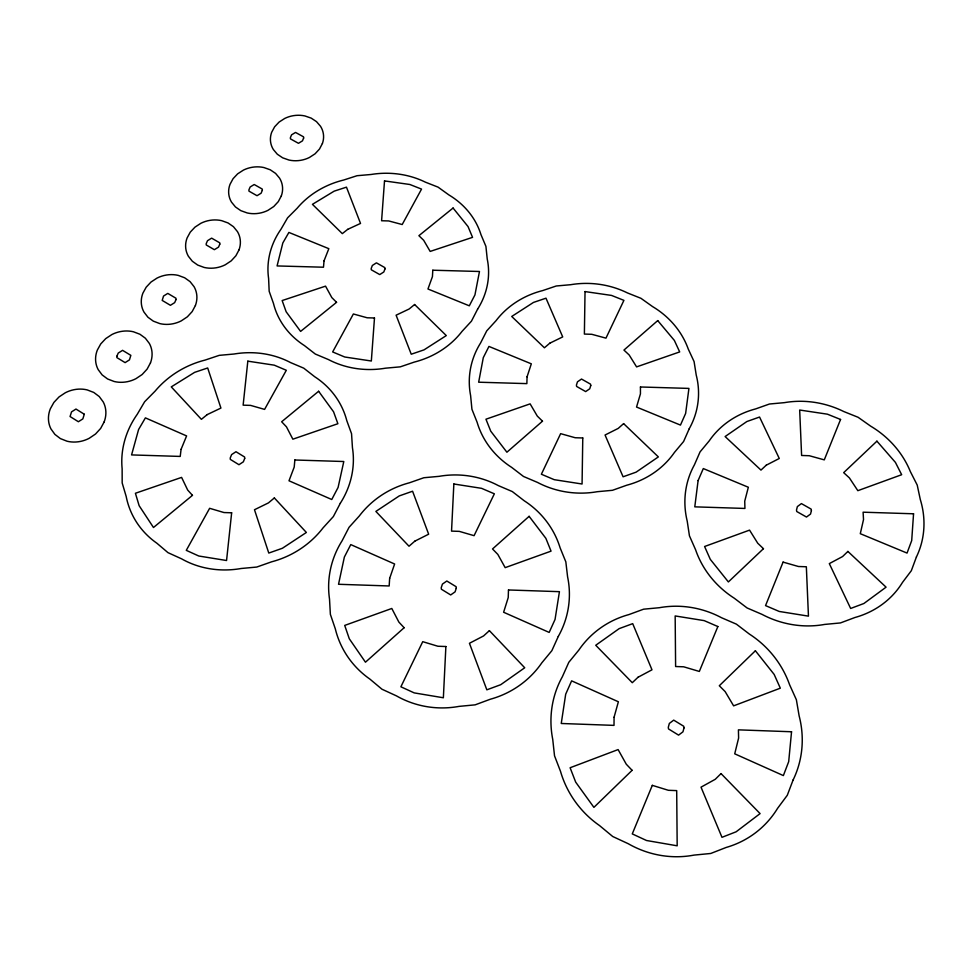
<?xml version="1.0" encoding="UTF-8"?>
<svg xmlns="http://www.w3.org/2000/svg" width="972" height="972" viewBox="0 0 972 972"><rect width="100%" height="100%" fill="white"/><g stroke="black" fill="none" stroke-linecap="round" stroke-linejoin="round"><path stroke-width="1.46" d="M640.439 386.978L640.439 393.842L636.538 407.049L680.461 425.092L685.637 413.428L688.929 388.411L640.439 386.978M116.847 356.238L116.834 357.575L125.109 362.617L129.446 359.883L130.843 355.363L122.581 350.345L118.244 353.067L116.847 356.238M614.073 717.251L614.012 725.379L561.245 723.484L565.692 694.215L571.621 680.85L618.374 701.772L614.073 717.251M84.297 414.242L82.827 418.908L78.38 421.727L70.057 416.526L71.539 411.873L75.974 409.054L84.297 414.242M582.775 437.971L582.07 484.007L554.234 479.682L541.38 474.239L560.637 433.658L575.193 437.74L582.775 437.971M585.035 291.576L584.379 334.076L591.754 334.295L605.969 338.147L623.915 300.36L611.546 295.427L585.035 291.576M527.067 376.808L526.86 383.624L478.661 382.203L483.291 357.647L488.952 346.433L531.32 363.832L527.067 376.808M508.478 589.968L508.222 597.586L503.618 612.251L549.168 632.42L555.048 619.456L559.435 591.669L508.478 589.968M445.881 646.526L443.366 697.774L414.206 692.89L400.889 686.791L422.735 641.678L437.91 646.246L445.881 646.526M453.851 483.995L451.543 531.113L459.282 531.368L474.081 535.669L494.359 493.812L481.553 488.333L453.851 483.995M432.807 270.216L432.431 276.631L427.959 289L469.306 305.815L474.944 294.905L479.475 271.492L432.807 270.216M389.651 578.401L389.165 585.97L338.535 584.281L344.367 557.041L350.771 544.599L394.62 564.003L389.651 578.401M913.558 513.787L911.7 540.59L907.046 553.08L860.293 533.689L863.525 519.546L863.1 512.195L913.558 513.787M374.487 317.99L371.34 361.013L344.744 357.003L332.655 351.937L353.371 313.98L367.185 317.783L374.487 317.99M384.511 180.914L381.595 220.753L388.691 220.936L402.201 224.532L421.544 189.103L409.88 184.498L384.511 180.914M324.041 260.836L323.482 267.215L277.081 265.939L282.828 242.951L288.891 232.43L328.828 248.674L324.041 260.836M294.856 459.999L294.2 467.107L289 480.788L331.756 499.511L338.098 487.434L343.796 461.518L294.856 459.999M791.548 731.758L788.693 761.647L783.371 775.583L734.723 753.822L738.611 738.052L738.416 729.851L791.548 731.758M811.401 510.579L810.539 514.054L806.481 517.043L796.748 511.515L796.493 510.045L797.368 506.582L801.414 503.605L811.134 509.109L811.401 510.579M231.652 512.791L226.561 560.516L198.774 556.008L186.284 550.346L209.636 508.307L223.997 512.548L231.652 512.791M247.824 361.159L243.134 405.166L250.569 405.385L264.591 409.394L286.315 370.283L274.274 365.168L247.824 361.159M181.071 449.368L180.221 456.427L131.572 454.92L138.595 429.49L145.399 417.875L186.6 435.93L181.071 449.368M698.103 480.569L694.786 506.849L744.929 508.441L744.734 501.139L748.343 487.251L703.303 468.565L698.103 480.569M683.984 727.931L682.964 731.807L678.578 735.124L668.517 728.939L668.299 727.299L669.344 723.435L673.718 720.131L683.766 726.291L683.984 727.931M590.757 385.544L589.737 388.788L585.666 391.582L576.603 386.431L576.432 385.058L577.465 381.826L581.523 379.044L590.575 384.171L590.757 385.544M456.269 588.242L455.078 591.851L450.692 594.949L441.361 589.202L441.227 587.683L442.442 584.087L446.828 581.013L456.147 586.724L456.269 588.242M384.973 268.928L383.818 271.966L379.748 274.59L371.28 269.779L371.195 268.491L372.361 265.465L376.431 262.853L384.888 267.64L384.973 268.928M244.689 458.468L243.352 461.822L238.966 464.713L230.291 459.379L230.243 457.958L231.603 454.604L235.977 451.725L244.652 457.047L244.689 458.468M303.629 138.048L302.45 140.867L298.465 143.309L290.434 138.862L290.385 137.672L291.564 134.853L295.537 132.435L303.568 136.858L303.629 138.048M262.331 190.305L261.103 193.209L257.033 195.712L248.954 191.132L248.905 189.905L250.144 187.013L254.202 184.51L262.282 189.078L262.331 190.305M219.806 244.118L218.53 247.107L214.375 249.695L206.222 244.956L206.198 243.705L207.486 240.716L211.629 238.14L219.781 242.854L219.806 244.118M176.005 299.558L174.656 302.644L170.416 305.305L162.203 300.421L163.539 296.047L167.779 293.398L175.981 298.258L176.005 299.558M916.414 556.968L911.335 570.698L902.49 582.422A91.915 83.495 27.6 0 1 854.959 617.499L840.464 622.931L824.669 624.425A91.805 83.859 27.1 0 1 762.012 614.365L747.116 607.974L734.261 598.205A91.246 83.568 25.5 0 1 695.6 549.775L689.44 535.839L687.216 521.138A90.578 82.79 23.8 0 1 694.397 464.871L700.059 451.895L709.159 440.96A90.189 81.988 23.1 0 1 755.681 408.896L769.472 404.012L784.392 402.651A90.287 81.648 23.8 0 1 843.757 411.533L858.094 417.28L870.681 426.161A90.821 81.952 25.2 0 1 910.339 471.554L917.216 485.064L920.302 499.523A91.502 82.705 26.8 0 1 916.414 556.968M793.116 779.945L787.296 795.266L777.576 808.34A97.431 92.68 47.4 0 1 726.218 847.438L710.726 853.477L694.008 855.105A97.322 93.081 48.9 0 1 628.228 843.708L612.737 836.515L599.517 825.556A96.556 92.875 47.4 0 1 560.516 771.379L554.526 755.815L552.74 739.4A95.621 92.146 43 0 1 562.375 676.719L568.814 662.297L578.79 650.134A95.074 91.307 39.4 0 1 628.908 614.583L643.598 609.189L659.344 607.707A95.207 90.894 39 0 1 721.503 617.718L736.387 624.146L749.339 634.048A95.912 91.125 41.1 0 1 789.568 684.677L796.372 699.743L799.13 715.866A96.836 91.866 44.3 0 1 793.116 779.945M783.08 562.108L765.547 605.605L779.24 611.461L808.449 616.139L806.347 566.761L798.462 566.506L783.08 562.108M840.561 419.467L824.28 459.865L809.275 455.722L801.608 455.479L799.677 410.026L827.427 414.181L840.561 419.467M652.309 785.352L632.274 833.903L646.514 840.501L677.18 845.81L676.694 790.613L668.384 790.297L652.309 785.352M717.858 626.539L699.33 671.445L683.681 666.804L675.613 666.525L675.163 615.944L704.226 620.634L717.858 626.539M689.257 428.701L683.595 441.519L674.422 452.454A86.69 79.534 7.6 0 1 626.733 485.222L612.482 490.301L597.209 491.711A86.702 79.765 6 0 1 537.492 482.416L523.507 476.474L511.673 467.386A86.374 79.327 4.3 0 1 477.118 422.273L471.93 409.273L470.606 395.543A85.888 78.489 3.5 0 1 480.581 342.982L486.741 330.857L496.097 320.614A85.536 77.772 4.1 0 1 542.704 290.579L556.263 285.987L570.71 284.699A85.512 77.553 5.6 0 1 627.438 292.924L640.925 298.295L652.564 306.581A85.84 77.967 7.1 0 1 688.225 348.96L694.081 361.572L696.231 375.083A86.338 78.781 8 0 1 689.257 428.701M558.28 636.453L551.853 650.693L541.805 662.855A91.113 88.513 -8.3 0 1 490.35 699.22L475.15 704.846L459.015 706.389A91.295 88.61 -13.9 0 1 396.479 695.891L381.984 689.233L369.882 679.088A91.076 87.954 -16.4 0 1 335.304 628.811L330.371 614.353L329.52 599.092A90.554 86.97 -15.1 0 1 342.108 540.76L349.057 527.31L359.3 515.986A90.056 86.229 -11.8 0 1 409.431 482.792L423.853 477.738L439.077 476.341A89.886 86.107 -8 0 1 498.332 485.599L512.305 491.565L524.224 500.774A90.141 86.702 -5.1 0 1 560.127 547.868L565.838 561.877L567.599 576.882A90.651 87.687 -4.7 0 1 558.28 636.453M477.592 309.181L471.444 321.173L462.016 331.403A83.604 74.358 -7.4 0 1 414.291 362.082L400.294 366.845L385.507 368.181A83.738 74.467 -8.7 0 1 328.475 359.579L315.317 354.051L304.406 345.57A83.531 73.981 -9.5 0 1 273.472 303.434L269.171 291.284L268.6 278.442A83.106 73.216 -9.4 0 1 280.993 229.222L287.578 217.85L297.153 208.239A82.705 72.608 -8.5 0 1 343.699 180.027L357.04 175.713L371.061 174.486A82.571 72.511 -7.4 0 1 425.347 182.141L438.08 187.146L448.845 194.898A82.79 72.973 -6.5 0 1 480.946 234.568L485.915 246.366L487.239 259.014A83.215 73.738 -6.5 0 1 477.592 309.181M322.425 143.455L319.521 149.008L315.074 153.807L309.375 157.513A26.706 22.623 -9.8 0 1 288.988 160.052L282.658 157.816L277.324 154.232L273.351 149.53A26.706 22.623 -9.8 0 1 271.674 132.277L274.639 126.797L279.098 122.071L284.76 118.426A26.706 22.623 -9.8 0 1 304.916 115.947L311.186 118.122L316.495 121.634L320.505 126.263A26.706 22.623 -9.8 0 1 322.425 143.455M340.309 503.265L333.372 516.545L323.056 527.869A88.853 81.393 -22.7 0 1 271.662 561.804L256.754 567.053L241.153 568.499A89.145 81.381 -24.2 0 1 181.57 558.827L167.986 552.655L156.869 543.214A88.962 80.773 -24.4 0 1 126.178 496.437L122.18 482.963L122.132 468.735A88.44 79.935 -23.5 0 1 137.246 414.303L144.634 401.752L155.083 391.157A87.881 79.352 -21.9 0 1 205.08 360.09L219.247 355.351L233.985 354.027A87.614 79.34 -20.6 0 1 290.592 362.592L303.738 368.157L314.721 376.747A87.796 79.923 -20.1 0 1 346.797 420.657L351.548 433.719L352.447 447.715A88.306 80.773 -21 0 1 340.309 503.265M281.333 195.894L278.32 201.605L273.752 206.538L267.932 210.365A27.155 23.231 -12.4 0 1 247.216 212.953L240.825 210.657L235.467 206.963L231.494 202.115A27.155 23.231 -12.4 0 1 230.012 184.34L233.073 178.69L237.654 173.83L243.45 170.088A27.155 23.231 -12.4 0 1 263.91 167.549L270.24 169.784L275.586 173.405L279.584 178.168A27.155 23.231 -12.4 0 1 281.333 195.894M239.015 249.889L235.892 255.77L231.202 260.861L225.249 264.797A27.641 23.863 -15.4 0 1 204.193 267.458L197.741 265.089L192.347 261.261L188.386 256.268A27.641 23.863 -15.4 0 1 187.098 237.958L190.269 232.138L194.983 227.132L200.9 223.268A27.641 23.863 -15.4 0 1 221.689 220.668L228.08 222.977L233.462 226.707L237.46 231.628A27.641 23.863 -15.4 0 1 239.015 249.889M195.408 305.512L192.177 311.575L187.353 316.823L181.254 320.882A28.176 24.482 -18.7 0 1 159.87 323.615L153.345 321.161L147.926 317.224L143.965 312.073A28.176 24.482 -18.7 0 1 142.884 293.18L146.189 287.19L151.025 282.026L157.087 278.053A28.176 24.482 -18.7 0 1 178.204 275.38L184.656 277.773L190.075 281.625L194.072 286.691A28.176 24.482 -18.7 0 1 195.408 305.512M150.478 362.86L147.112 369.117L142.143 374.524L135.91 378.703A28.759 25.102 -22.4 0 1 114.161 381.498L107.588 378.971L102.133 374.9L98.172 369.591A28.759 25.102 -22.4 0 1 97.322 350.102L100.748 343.918L105.729 338.608L111.926 334.514A28.759 25.102 -22.4 0 1 133.395 331.768L139.907 334.234L145.35 338.207L149.348 343.444A28.759 25.102 -22.4 0 1 150.478 362.86M104.126 421.994L100.638 428.445L95.523 434.022L89.145 438.336A29.415 25.722 -26.4 0 1 67.032 441.215L60.386 438.591L54.894 434.387L50.945 428.907A29.415 25.722 -26.4 0 1 50.337 408.799L53.897 402.42L59.025 396.94L65.367 392.724A29.415 25.722 -26.4 0 1 87.188 389.906L93.774 392.445L99.253 396.552L103.239 401.958A29.415 25.722 -26.4 0 1 104.126 421.994M721.03 773.591L715.271 779.289L701.019 787.162L721.977 837.317L736.12 831.801L760.092 813.6L721.03 773.591M632.104 770.322L593.904 807.368L575.679 782.12L570.114 767.746L618.107 749.582L626.284 764.223L632.104 770.322M755.39 650.754L719.304 685.746L725.161 691.614L733.617 705.854L780.322 688.176L774.162 674.434L755.39 650.754M847.888 551.428L842.59 556.543L829.31 563.614L850.646 608.46L863.889 603.503L886.075 587.161L847.888 551.428M638.009 677.265L632.286 682.696L595.739 645.262L619.164 628.629L632.699 623.647L651.981 669.805L638.009 677.265M763.457 548.682L728.38 581.936L710.313 559.374L704.591 546.507L749.558 530.129L757.747 543.239L763.457 548.682M876.914 441.167L843.672 472.659L849.407 477.92L857.839 490.678L901.664 474.713L895.419 462.393L876.914 441.167M766.24 465.199L760.967 470.096L725.112 436.55L746.848 421.544L759.557 417.037L779.277 458.48L766.24 465.199M489.39 630.646L483.558 635.955L469.44 643.282L486.838 689.828L500.714 684.701L524.722 667.764L489.39 630.646M404.133 627.73L365.46 662.199L349.3 638.774L344.708 625.421L391.801 608.472L398.86 622.068L404.133 627.73M529.12 516.326L492.525 548.961L497.834 554.417L505.173 567.648L551.051 551.136L545.875 538.342L529.12 516.326M623.611 423.622L618.228 428.397L605.058 435.019L623.088 476.79L636.101 472.161L658.36 456.901L623.611 423.622M414.813 541.161L409.018 546.228L375.872 511.418L399.285 495.902L412.578 491.225L428.652 534.199L414.813 541.161M542.498 421.168L506.898 452.223L490.763 431.204L485.951 419.211L530.129 403.866L537.297 416.089L542.498 421.168M657.728 320.602L623.939 350.078L629.176 354.987L636.587 366.894L679.683 351.925L674.361 340.419L657.728 320.602M549.763 343.213L544.417 347.794L511.722 316.471L533.482 302.426L545.985 298.185L562.703 336.907L549.763 343.213M274.347 497.943L268.442 502.901L254.482 509.741L268.782 553.056L282.39 548.269L306.374 532.462L274.347 497.943M192.468 495.343L153.479 527.504L139.142 505.695L135.412 493.266L181.594 477.398L187.693 490.07L192.468 495.343M318.622 391.266L281.649 421.763L286.473 426.854L292.851 439.186L337.879 423.719L333.578 411.8L318.622 391.266M414.607 304.515L409.163 308.987L396.102 315.195L411.241 354.221L424.023 349.871L446.294 335.583L414.607 304.515M207.23 414.594L201.386 419.333L171.279 386.88L194.631 372.349L207.68 367.975L220.923 408.07L207.23 414.594M336.555 302.316L300.603 331.403L286.157 311.769L282.147 300.555L325.547 286.145L331.817 297.578L336.555 302.316M453.074 208.032L418.896 235.686L423.671 240.278L430.171 251.42L472.55 237.35L468.042 226.573L453.074 208.032M347.721 229.343L342.314 233.632L312.437 204.339L334.186 191.144L346.469 187.159L360.527 223.426L347.721 229.343"/></g></svg>
